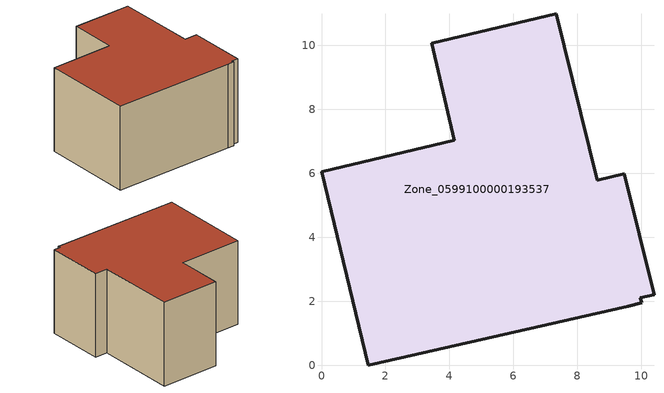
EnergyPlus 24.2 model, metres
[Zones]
Zone_0599100000193537
 floor ground (C_G): 9.47,5.99 10.39,2.2 9.96,2.11 10.02,1.96 9.59,1.85 1.46,0 0,6.05 4.16,7.04 3.45,10.07 7.34,10.99 8.62,5.78 z0
 wall outside (C_F): 1.46,0 9.59,1.85 10.02,1.96 9.96,2.11 10.39,2.2 9.47,5.99 8.62,5.78 7.34,10.99 3.45,10.07 4.16,7.04 0,6.05 1.46,0 z0:5.74
 roof outside (C_R): 10.39,2.2 9.47,5.99 8.62,5.78 7.34,10.99 3.45,10.07 4.16,7.04 0,6.05 1.46,0 9.59,1.85 10.02,1.96 9.96,2.11 z5.74
[BUILDING]
Pand.0599100000193537: North Axis=0; Terrain=City; Loads Convergence Tolerance Value=0.04; Temperature Convergence Tolerance Value=0.4; Solar Distribution=FullExterior; Maximum Number of Warmup Days=25; Minimum Number of Warmup Days=1
[Site:Location]
Rotterdam.The.Hague.AP_ZH_NLD Design_Conditions: Latitude=51.96; Longitude=4.45; Time Zone=1; Elevation=-4.5
[SITE:GROUNDTEMPERATURE:BUILDINGSURFACE]
18, 18, 18, 18, 18, 18, 18, 18, 18, 18, 18, 18
[MATERIAL] Thermal Absorptance=0.9; Solar Absorptance=0.7; Visible Absorptance=0.7
Name | Roughness | Thickness | Conductivity | Density | Specific Heat
G.TI.1965-1974 | MediumSmooth | 0.15 | 0.882353 | 540 | 1210
F.TI.1965-1974 | Rough | 0.3 | 0.697674 | 1920 | 840
R.TI.1965-1974 | MediumRough | 0.2 | 0.232558 | 1500 | 1000
[CONSTRUCTION]
C_G: G.TI.1965-1974
C_F: F.TI.1965-1974
C_R: R.TI.1965-1974
[ZONE]
Zone_0599100000193537: Type=1; Multiplier=1; Ceiling Height=Autocalculate; Volume=Autocalculate; Floor Area=autocalculate; Part of Total Floor Area=Yes
[ZONEINFILTRATION:DESIGNFLOWRATE]
Infil_Zone_0599100000193537: Zone or ZoneList or Space or SpaceList=Zone_0599100000193537; Schedule=AlwaysOn; Design Flow Rate Calculation Method=Flow/Area; Flow Rate per Floor Area=0.003; Constant Term Coefficient=1; Temperature Term Coefficient=0; Velocity Term Coefficient=0; Velocity Squared Term Coefficient=0
[HVACTEMPLATE:ZONE:IDEALLOADSAIRSYSTEM]
Zone_0599100000193537: Maximum Heating Supply Air Temperature=50; Minimum Cooling Supply Air Temperature=13; Maximum Heating Supply Air Humidity Ratio=0.0156; Minimum Cooling Supply Air Humidity Ratio=0.0077; Heating Limit=NoLimit; Cooling Limit=NoLimit; Dehumidification Control Type=ConstantSensibleHeatRatio; Cooling Sensible Heat Ratio=0.7; Dehumidification Setpoint=60; Humidification Control Type=None; Humidification Setpoint=30; Outdoor Air Method=None; Outdoor Air Flow Rate per Person=0.00944; Outdoor Air Flow Rate per Zone Floor Area=0; Outdoor Air Flow Rate per Zone=0; Demand Controlled Ventilation Type=None; Outdoor Air Economizer Type=NoEconomizer; Heat Recovery Type=None; Sensible Heat Recovery Effectiveness=0.7; Latent Heat Recovery Effectiveness=0.65
[ZONECONTROL:THERMOSTAT]
ThermostatControl_Zone_0599100000193537: Zone or ZoneList=Zone_0599100000193537; Control Type Schedule=DualSetpointControlType; Control 1=Thermostat_Zone_0599100000193537; Temperature Difference Between Cutout And Setpoint=0
[THERMOSTATSETPOINT:DUALSETPOINT]
Thermostat_Zone_0599100000193537: Heating Setpoint Temperature Schedule=HeatingSetpoint_Zone_0599100000193537; Cooling Setpoint Temperature Schedule=CoolingSetpoint_Zone_0599100000193537
[SCHEDULE:COMPACT]
HeatingSetpoint_Zone_0599100000193537: Through: 12/31, For: AllDays, Until: 24:00, 21
CoolingSetpoint_Zone_0599100000193537: Through: 12/31, For: AllDays, Until: 24:00, 24
DualSetpointControlType: Through: 12/31, For: AllDays, Until: 24:00, 4
AlwaysOn: Through: 12/31, For: AllDays, Until: 24:00, 1
